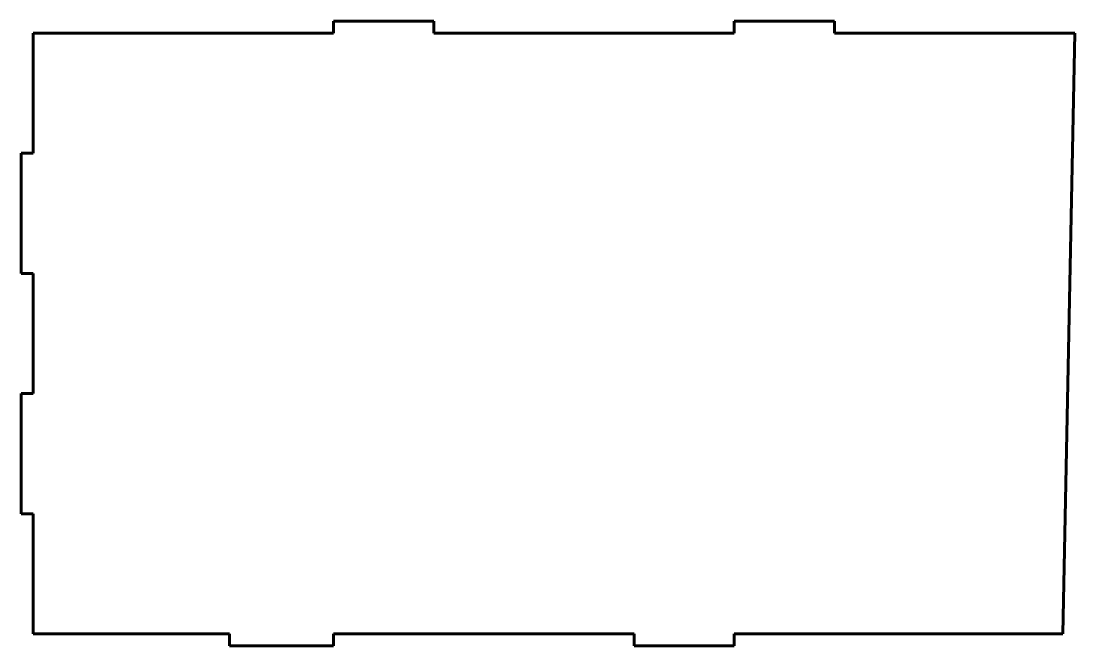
# Model space of a CAD drawing. Header units: millimetres. Extents: x 1 to 264, y 1 to 157.
import ezdxf

# ---------------------------------------------------------------- set-up
doc = ezdxf.new("R2010")
doc.units = ezdxf.units.MM
for name, pattern in [('K5LT32768', [0]), ('K5LT32770', [0]), ('K5LT_BASIC', [0])]:
    doc.linetypes.add(name, pattern=pattern)
doc.layers.add('Системный слой', color=7, linetype='Continuous')

msp = doc.modelspace()

# ---------------------------------------------------------------- linework, layer by layer
at = {"color": 150, "linetype": 'K5LT32768', "lineweight": 60, "true_color": 0x0080ff}
for p, q in [((4, 124), (4, 154)), ((4, 154), (79, 154)), ((179, 154), (104, 154)), ((4, 64), (4, 94)), ((4, 4), (4, 34)), ((53, 4), (4, 4)), ((154, 4), (79, 4))]:
    msp.add_line(p, q, dxfattribs=at)
at = {"layer": 'Системный слой', "color": 150, "linetype": 'K5LT32770', "lineweight": 60, "true_color": 0x0080ff}
for p, q in [((79, 154), (79, 157)), ((79, 157), (104, 157)), ((104, 157), (104, 154)), ((179, 154), (179, 157)), ((179, 157), (204, 157)), ((204, 157), (204, 154)), ((4, 124), (1, 124)), ((1, 124), (1, 94)), ((1, 94), (4, 94)), ((4, 64), (1, 64)), ((1, 64), (1, 34)), ((1, 34), (4, 34)), ((53, 4), (53, 1)), ((79, 1), (79, 4)), ((154, 4), (154, 1)), ((179, 1), (179, 4)), ((53, 1), (79, 1)), ((154, 1), (179, 1))]:
    msp.add_line(p, q, dxfattribs=at)
at = {"layer": 'Системный слой', "color": 150, "linetype": 'K5LT_BASIC', "lineweight": 60, "true_color": 0x0080ff}
for p, q in [((204, 154), (264, 154)), ((261, 4), (264, 154)), ((179, 4), (261, 4))]:
    msp.add_line(p, q, dxfattribs=at)

doc.saveas('drawing.dxf')
